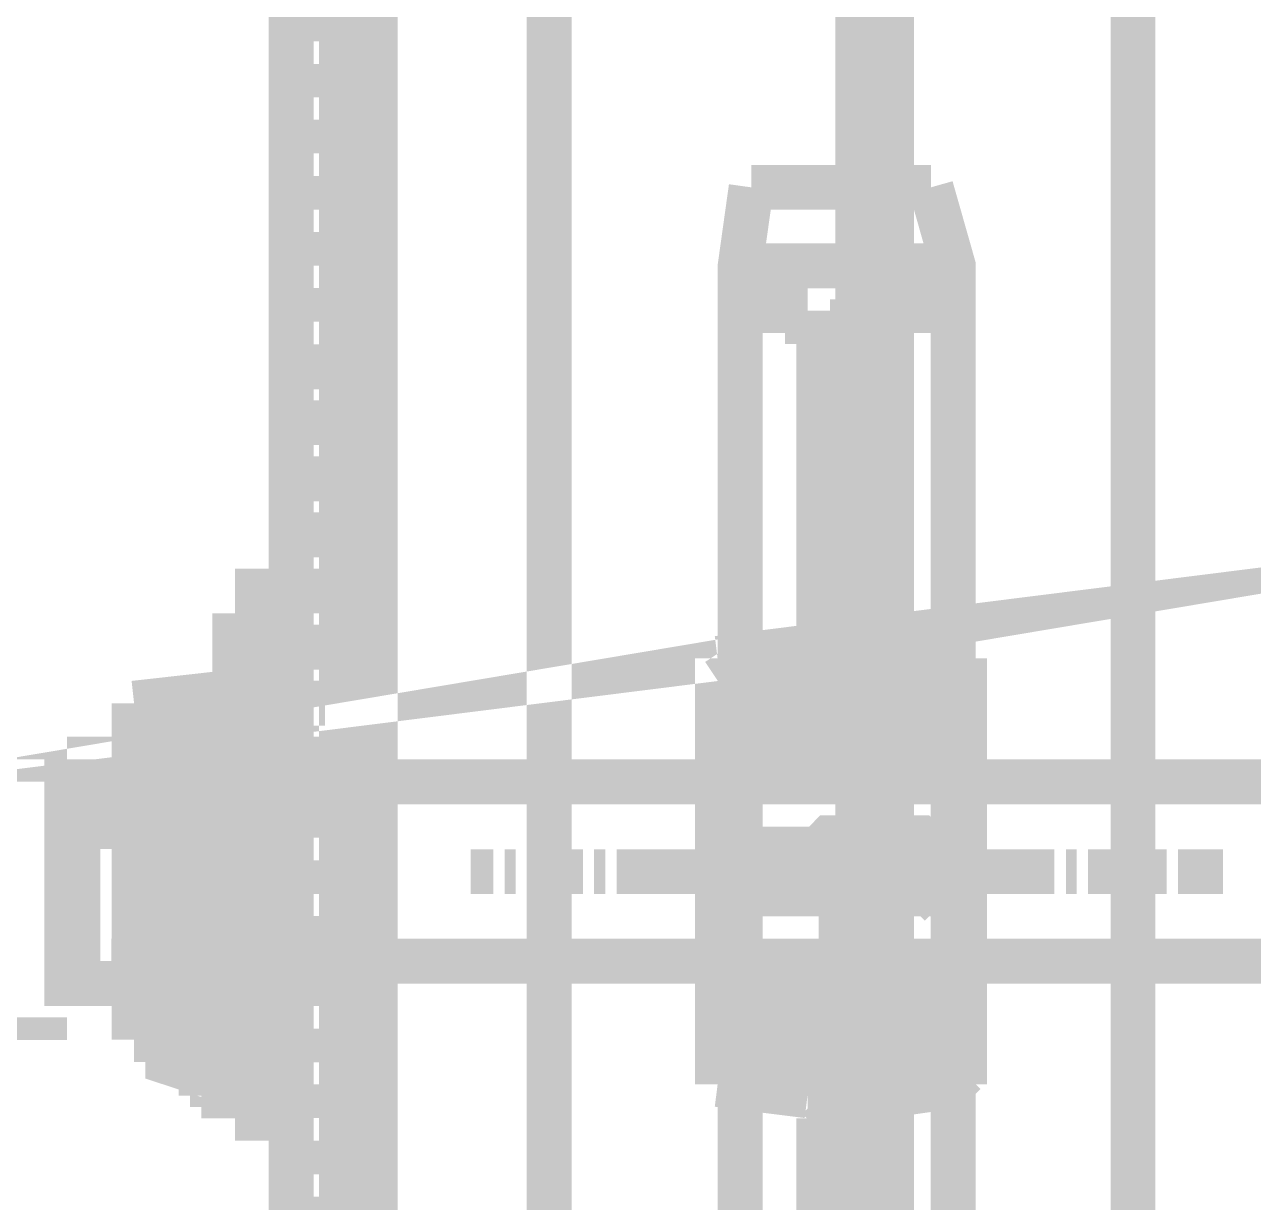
# Model space of a CAD drawing. Extents: x 0.4 to 11.4, y 0.4 to 16.2.
# Drawn here: x 4.7565 to 4.939, y 8.8269 to 9.0019 of the extents above; entities that cross this region are included whole.
import ezdxf

# ---------------------------------------------------------------- set-up
doc = ezdxf.new("R2010")
doc.units = 0
doc.header["$MEASUREMENT"] = 0

msp = doc.modelspace()

# ---------------------------------------------------------------- linework, layer by layer
at = {"color": 0}
for points, const_width in [([(4.8061, 12.6895), (4.8061, 4.64947)], 0.01167), ([(4.88276, 12.6694), (4.88276, 4.63113)], 0.01167), ([(4.79611, 8.70443), (4.79611, 10.3578)], 0.00667), ([(4.92111, 8.70942), (4.92111, 10.3578)], 0.00667), ([(4.83442, 8.70942), (4.83442, 10.3544)], 0.00667), ([(4.79779, 8.99946), (4.79779, 9.00444)], 0.00667), ([(4.79779, 8.9911), (4.79779, 8.9961)], 0.00667), ([(4.79779, 8.98281), (4.79779, 8.98779)], 0.00667), ([(4.79779, 8.97444), (4.79779, 8.97944)], 0.00667), ([(4.86279, 8.9661), (4.86442, 8.97775), (4.86279, 8.9661), (4.86279, 8.90776)], 0.00667), ([(4.89111, 8.97775), (4.86442, 8.97775)], 0.00667), ([(4.89111, 8.97775), (4.86442, 8.97775)], 0.00667), ([(4.89111, 8.97775), (4.89442, 8.9661)], 0.00667), ([(4.89111, 8.97775), (4.89442, 8.9661), (4.89442, 8.90776), (4.89442, 8.9661)], 0.00667), ([(4.79779, 8.9661), (4.79779, 8.97114)], 0.00667), ([(4.89442, 8.9661), (4.86279, 8.9661)], 0.00667), ([(4.89442, 8.9661), (4.86279, 8.9661)], 0.00667), ([(4.89442, 8.9661), (4.89442, 8.90776)], 0.00667), ([(4.79779, 8.95779), (4.79779, 8.96278)], 0.00667), ([(4.86279, 8.95942), (4.87278, 8.95942)], 0.00667), ([(4.86279, 8.95942), (4.87278, 8.95942)], 0.00667), ([(4.87278, 8.95942), (4.87278, 8.95779), (4.87446, 8.95779), (4.87446, 8.95611)], 0.00667), ([(4.87278, 8.95942), (4.87278, 8.95779), (4.87446, 8.95779), (4.87446, 8.95611)], 0.00667), ([(4.89442, 8.95942), (4.88444, 8.95942), (4.88276, 8.95779), (4.88276, 8.95611)], 0.00667), ([(4.89442, 8.95942), (4.88444, 8.95942), (4.88276, 8.95779), (4.88276, 8.95611)], 0.00667), ([(4.87446, 8.95611), (4.87446, 8.91276)], 0.00667), ([(4.87446, 8.95611), (4.87446, 8.91276)], 0.00667), ([(4.88276, 8.91276), (4.88276, 8.95611)], 0.00667), ([(4.88276, 8.91276), (4.88276, 8.95611)], 0.00667), ([(4.79779, 8.94775), (4.79779, 8.95443)], 0.00667), ([(4.88276, 8.94943), (4.88113, 8.94775), (4.87944, 8.94775), (4.87776, 8.94775), (4.87608, 8.94775), (4.87446, 8.94775), (4.87446, 8.94943)], 0.00667), ([(4.88276, 8.94943), (4.88113, 8.94775), (4.87944, 8.94775), (4.87776, 8.94775), (4.87608, 8.94775), (4.87446, 8.94775), (4.87446, 8.94943)], 0.00667), ([(4.79779, 8.93946), (4.79779, 8.94612)], 0.00667), ([(4.79779, 8.9311), (4.79779, 8.93778)], 0.00667), ([(4.85943, 8.90776), (4.87278, 8.90944), (4.86279, 8.90776)], 0.00667), ([(4.79779, 8.92279), (4.79779, 8.92947)], 0.00667), ([(4.79779, 8.91444), (4.79779, 8.92111)], 0.00667), ([(4.88276, 8.91943), (4.88113, 8.92111), (4.87944, 8.92111), (4.87776, 8.92111), (4.87608, 8.92111), (4.87446, 8.92111), (4.87446, 8.91943)], 0.00667), ([(4.88276, 8.91943), (4.88113, 8.92111), (4.87944, 8.92111), (4.87776, 8.92111), (4.87608, 8.92111), (4.87446, 8.92111), (4.87446, 8.91943)], 0.00667), ([(4.87608, 8.92111), (4.87446, 8.91943)], 0.00667), ([(4.88113, 8.92111), (4.87446, 8.91444)], 0.00667), ([(4.79113, 8.91276), (4.79113, 8.91775), (4.79611, 8.91775), (4.79611, 8.91276)], 0.00667), ([(4.88276, 8.91775), (4.85943, 8.89442)], 0.00667), ([(4.78944, 8.91444), (4.78776, 8.91444)], 0.00667), ([(4.78776, 8.83946), (4.78776, 8.91444)], 0.00667), ([(4.78944, 8.83946), (4.79611, 8.83946), (4.79611, 8.91444), (4.78944, 8.91444)], 0.00667), ([(4.78944, 8.91444), (4.78944, 8.83946)], 0.00667), ([(4.79611, 8.91276), (4.79113, 8.91276)], 0.00667), ([(4.79779, 8.90608), (4.79779, 8.91276)], 0.00667), ([(4.88276, 8.91276), (4.86111, 8.89111)], 0.00667), ([(4.87278, 8.90944), (4.87446, 8.91114), (4.87446, 8.91276)], 0.00667), ([(4.87278, 8.90944), (4.87446, 8.91114), (4.87446, 8.91276)], 0.00667), ([(4.88276, 8.91276), (4.88276, 8.91114), (4.88276, 8.90944), (4.88444, 8.90944), (4.89611, 8.90776)], 0.00667), ([(4.88276, 8.91276), (4.88276, 8.91114), (4.88276, 8.90944), (4.88444, 8.90944), (4.89611, 8.90776), (4.88444, 8.90944)], 0.00667), ([(4.79611, 8.91114), (4.78776, 8.91114)], 0.00667), ([(4.79611, 8.90944), (4.79443, 8.90944)], 0.00667), ([(4.79443, 8.90278), (4.79443, 8.90944)], 0.00667), ([(4.86947, 8.90944), (4.85943, 8.89947)], 0.00667), ([(4.88444, 8.90944), (4.8661, 8.89111)], 0.00667), ([(4.88781, 8.90944), (4.86947, 8.89111)], 0.00667), ([(4.89279, 8.90944), (4.87446, 8.89111)], 0.00667), ([(4.79611, 8.84446), (4.79113, 8.84446), (4.79113, 8.90776), (4.79611, 8.90776)], 0.00667), ([(4.79611, 8.84446), (4.79611, 8.90776)], 0.00667), ([(4.85943, 8.89779), (4.85943, 8.90776)], 0.00667), ([(4.86442, 8.90776), (4.85943, 8.90446)], 0.00667), ([(4.89611, 8.90776), (4.87944, 8.89111)], 0.00667), ([(4.89611, 8.89779), (4.89611, 8.90776)], 0.00667), ([(4.89611, 8.89779), (4.89611, 8.90776)], 0.00667), ([(4.78614, 8.90608), (4.78444, 8.90608)], 0.00667), ([(4.78944, 8.90608), (4.78776, 8.90608)], 0.00667), ([(4.78944, 8.90608), (4.78776, 8.90608)], 0.00667), ([(4.79779, 8.90608), (4.79611, 8.90608), (4.79443, 8.90608), (4.79275, 8.90608), (4.79113, 8.90608)], 0.00667), ([(4.79443, 8.90608), (4.79275, 8.90608)], 0.00667), ([(4.79275, 8.90608), (4.79275, 8.89947)], 0.00667), ([(4.79779, 8.89779), (4.79779, 8.90446)], 0.00667), ([(4.78776, 8.90278), (4.77279, 8.9011)], 0.00667), ([(4.78776, 8.90278), (4.78944, 8.90278)], 0.00667), ([(4.89611, 8.90278), (4.88444, 8.89111)], 0.00667), ([(4.77279, 8.9011), (4.77447, 8.89947), (4.77447, 8.89947)], 0.00667), ([(4.77279, 8.9011), (4.77279, 8.89779)], 0.00667), ([(4.77279, 8.85275), (4.77279, 8.9011), (4.77279, 8.85113)], 0.00667), ([(4.77946, 8.9011), (4.77447, 8.89947)], 0.00667), ([(4.77946, 8.9011), (4.77447, 8.89947)], 0.00667), ([(4.78614, 8.89947), (4.78276, 8.9011)], 0.00667), ([(4.78614, 8.89947), (4.78276, 8.9011)], 0.00667), ([(4.78776, 8.9011), (4.79611, 8.9011)], 0.00667), ([(4.79275, 8.9011), (4.78776, 8.89947)], 0.00667), ([(4.78776, 8.9011), (4.78944, 8.9011)], 0.00667), ([(4.79443, 8.89442), (4.79443, 8.9011)], 0.00667), ([(4.77447, 8.89947), (4.77447, 8.89442)], 0.00667), ([(4.77447, 8.89947), (4.77447, 8.89442)], 0.00667), ([(4.78108, 8.89947), (4.78108, 8.89779), (4.78108, 8.89611), (4.78108, 8.89442), (4.77946, 8.89442), (4.77778, 8.89442)], 0.00667), ([(4.78776, 8.89947), (4.78614, 8.89947)], 0.00667), ([(4.78614, 8.89947), (4.78614, 8.89442)], 0.00667), ([(4.78614, 8.89947), (4.78614, 8.89442)], 0.00667), ([(4.78614, 8.89947), (4.78614, 8.89442)], 0.00667), ([(4.78776, 8.89442), (4.78776, 8.89947)], 0.00667), ([(4.89611, 8.89947), (4.88943, 8.89111)], 0.00667), ([(4.78444, 8.89611), (4.78276, 8.89779), (4.78108, 8.89779), (4.77946, 8.89779), (4.77778, 8.89779), (4.77778, 8.89611), (4.7761, 8.89611)], 0.00667), ([(4.78108, 8.89779), (4.77946, 8.89779), (4.77778, 8.89779), (4.77778, 8.89611), (4.77778, 8.89442)], 0.00667), ([(4.78276, 8.89279), (4.78444, 8.89279), (4.78444, 8.89442), (4.78444, 8.89611), (4.78276, 8.89779)], 0.00667), ([(4.85943, 8.84446), (4.85943, 8.85612), (4.85943, 8.89779)], 0.00667), ([(4.89611, 8.84446), (4.89611, 8.85612), (4.89611, 8.89779)], 0.00667), ([(4.7761, 8.89611), (4.77447, 8.89611)], 0.00667), ([(4.7761, 8.89611), (4.7761, 8.89111)], 0.00667), ([(4.7761, 8.89611), (4.7761, 8.89111)], 0.00667), ([(4.77778, 8.89611), (4.77778, 8.89111)], 0.00667), ([(4.78614, 8.89611), (4.78444, 8.89611)], 0.00667), ([(4.78444, 8.89611), (4.78444, 8.89111)], 0.00667), ([(4.78614, 8.89611), (4.78614, 8.89111)], 0.00667), ([(4.78614, 8.89611), (4.78614, 8.89111)], 0.00667), ([(4.79275, 8.89611), (4.79275, 8.89111)], 0.00667), ([(4.79779, 8.88943), (4.79779, 8.89611)], 0.00667), ([(4.77279, 8.89442), (4.77279, 8.88943)], 0.00667), ([(4.7761, 8.89442), (4.77447, 8.89442)], 0.00667), ([(4.78108, 8.89442), (4.77946, 8.89442), (4.77778, 8.89442), (4.77778, 8.89279), (4.77778, 8.89111)], 0.00667), ([(4.77778, 8.89442), (4.77778, 8.89279), (4.77946, 8.89279), (4.77946, 8.89111), (4.78108, 8.89111)], 0.00667), ([(4.78276, 8.88943), (4.78444, 8.88943), (4.78444, 8.89111), (4.78444, 8.89279), (4.78276, 8.89442)], 0.00667), ([(4.78444, 8.89442), (4.78276, 8.89442)], 0.00667), ([(4.89611, 8.89442), (4.89442, 8.89111)], 0.00667), ([(4.76443, 8.89279), (4.76281, 8.89279)], 0.00667), ([(4.76281, 8.89279), (4.76281, 8.86111)], 0.00667), ([(4.77279, 8.89279), (4.76443, 8.89279)], 0.00667), ([(4.76443, 8.89279), (4.76443, 8.85943)], 0.00667), ([(4.77447, 8.89279), (4.77279, 8.89279)], 0.00667), ([(4.77447, 8.89279), (4.77447, 8.88613)], 0.00667), ([(4.77447, 8.89279), (4.77447, 8.88613)], 0.00667), ([(4.77778, 8.89279), (4.7761, 8.89279)], 0.00667), ([(4.78614, 8.89279), (4.78276, 8.89279), (4.78108, 8.89111), (4.77946, 8.89111), (4.77946, 8.89279), (4.77778, 8.89279)], 0.00667), ([(4.77778, 8.89279), (4.77778, 8.88613)], 0.00667), ([(4.78108, 8.89279), (4.78108, 8.89111), (4.78108, 8.88943)], 0.00667), ([(4.78276, 8.89279), (4.78276, 8.88613)], 0.00667), ([(4.78614, 8.89279), (4.78614, 8.88613)], 0.00667), ([(4.79113, 8.89279), (4.79113, 8.89279), (4.78614, 8.89279)], 0.00667), ([(4.78614, 8.89279), (4.78614, 8.88613)], 0.00667), ([(4.78614, 8.89279), (4.78614, 8.88613)], 0.00667), ([(4.78776, 8.88613), (4.78776, 8.89279)], 0.00667), ([(4.79113, 8.89279), (4.79113, 8.88613)], 0.00667), ([(4.79113, 8.89279), (4.79113, 8.88613)], 0.00667), ([(4.79443, 8.88613), (4.79443, 8.89279)], 0.00667), ([(4.76779, 8.88943), (4.76443, 8.88943), (4.76281, 8.88943), (4.76281, 8.89111)], 0.00667), ([(4.77778, 8.89111), (4.77778, 8.88943), (4.77946, 8.88943), (4.77946, 8.88781), (4.78108, 8.88781)], 0.00667), ([(4.78108, 8.89111), (4.77946, 8.89111), (4.77778, 8.89111)], 0.00667), ([(4.78444, 8.89111), (4.78276, 8.89111)], 0.00667), ([(4.78776, 8.89111), (4.78944, 8.89111)], 0.00667), ([(4.79113, 8.88943), (4.79113, 8.89111)], 0.00667), ([(4.89611, 8.89111), (4.85943, 8.89111)], 0.00667), ([(4.86279, 8.89111), (4.86111, 8.89111), (4.86111, 8.86279), (4.86279, 8.86279)], 0.00667), ([(4.86279, 8.89111), (4.89442, 8.89111), (4.89611, 8.89111), (4.89611, 8.86279), (4.89442, 8.86279), (4.86279, 8.86279)], 0.00667), ([(4.86279, 8.89111), (4.86279, 8.86279)], 0.00667), ([(4.89442, 8.89111), (4.89442, 8.86279)], 0.00667), ([(4.76443, 8.89111), (4.63943, 8.89111)], 0.00333), ([(4.76443, 8.88943), (4.76443, 8.88613)], 0.00667), ([(4.7761, 8.88943), (4.76942, 8.88943)], 0.00667), ([(4.77447, 8.88276), (4.77447, 8.88943)], 0.00667), ([(4.77447, 8.88943), (4.77447, 8.88276)], 0.00667), ([(4.78444, 8.88943), (4.77778, 8.88943)], 0.00667), ([(4.97114, 8.88943), (4.78614, 8.88943)], 0.00667), ([(4.79113, 8.88943), (4.78776, 8.88943)], 0.00667), ([(4.79113, 8.88943), (4.79113, 8.88613)], 0.00667), ([(4.7761, 8.88781), (4.7761, 8.88276)], 0.00667), ([(4.7761, 8.88781), (4.7761, 8.88276)], 0.00667), ([(4.77778, 8.88781), (4.77778, 8.88276)], 0.00667), ([(4.78444, 8.88781), (4.78444, 8.88276)], 0.00667), ([(4.78614, 8.88781), (4.78614, 8.88276)], 0.00667), ([(4.78614, 8.88781), (4.78614, 8.88276)], 0.00667), ([(4.79275, 8.88781), (4.79275, 8.88276)], 0.00667), ([(4.76779, 8.88444), (4.76942, 8.88444), (4.76942, 8.88613)], 0.00667), ([(4.76779, 8.88613), (4.76779, 8.88613), (4.76779, 8.88613), (4.76779, 8.88613), (4.76779, 8.88444)], 0.00667), ([(4.76942, 8.88444), (4.76779, 8.88276)], 0.00667), ([(4.77279, 8.88613), (4.77279, 8.88276)], 0.00667), ([(4.78108, 8.88613), (4.77946, 8.88613), (4.77946, 8.88444), (4.77778, 8.88444), (4.77778, 8.88276)], 0.00667), ([(4.78108, 8.88444), (4.78108, 8.88276)], 0.00667), ([(4.78276, 8.87944), (4.78444, 8.88112), (4.78444, 8.88276), (4.78444, 8.88444), (4.78276, 8.88444)], 0.00667), ([(4.79779, 8.88112), (4.79779, 8.88613)], 0.00667), ([(4.76443, 8.88276), (4.76443, 8.87776)], 0.00667), ([(4.78108, 8.87776), (4.78108, 8.88276), (4.77279, 8.88276)], 0.00667), ([(4.77447, 8.88276), (4.77447, 8.87776)], 0.00667), ([(4.77447, 8.88276), (4.77447, 8.87776)], 0.00667), ([(4.77778, 8.88276), (4.77778, 8.88112), (4.77778, 8.87944), (4.77946, 8.87944), (4.78108, 8.87944)], 0.00667), ([(4.78108, 8.88276), (4.77946, 8.88276), (4.77778, 8.88276)], 0.00667), ([(4.77778, 8.88276), (4.77778, 8.87776)], 0.00667), ([(4.78444, 8.88276), (4.78276, 8.88276)], 0.00667), ([(4.78276, 8.88276), (4.78276, 8.87776)], 0.00667), ([(4.78614, 8.88276), (4.78614, 8.87776)], 0.00667), ([(4.78614, 8.88276), (4.78614, 8.87776)], 0.00667), ([(4.78614, 8.88276), (4.78614, 8.87776)], 0.00667), ([(4.78776, 8.87776), (4.78776, 8.88276)], 0.00667), ([(4.79113, 8.88276), (4.79113, 8.87776)], 0.00667), ([(4.79113, 8.88276), (4.79113, 8.87776)], 0.00667), ([(4.79113, 8.88276), (4.79113, 8.87776)], 0.00667), ([(4.79443, 8.87776), (4.79443, 8.88276)], 0.00667), ([(4.78108, 8.88112), (4.78108, 8.87944)], 0.00667), ([(4.88781, 8.8711), (4.87776, 8.8711), (4.87608, 8.87278), (4.87446, 8.87278), (4.87446, 8.87446), (4.87278, 8.87446), (4.87278, 8.87608), (4.87278, 8.87776), (4.87278, 8.87944), (4.87446, 8.87944), (4.87608, 8.88112), (4.87776, 8.88112), (4.88781, 8.88112)], 0.00667), ([(4.88781, 8.8711), (4.88943, 8.87278), (4.89111, 8.87278), (4.89111, 8.87446), (4.89111, 8.87608), (4.89279, 8.87608), (4.89111, 8.87776), (4.89111, 8.87944), (4.88943, 8.88112), (4.88781, 8.88112)], 0.00667), ([(4.7761, 8.87944), (4.7761, 8.87446)], 0.00667), ([(4.7761, 8.87944), (4.7761, 8.87446)], 0.00667), ([(4.77778, 8.87944), (4.77778, 8.87446)], 0.00667), ([(4.78444, 8.87944), (4.78444, 8.87446)], 0.00667), ([(4.78614, 8.87944), (4.78614, 8.87446)], 0.00667), ([(4.78614, 8.87944), (4.78614, 8.87446)], 0.00667), ([(4.79275, 8.87944), (4.79275, 8.87446)], 0.00667), ([(4.85943, 8.87944), (4.89611, 8.87944)], 0.00667), ([(4.79779, 8.87278), (4.79779, 8.87776)], 0.00667), ([(4.82275, 8.87608), (4.82443, 8.87608), (4.82611, 8.87608)], 0.00667), ([(4.82781, 8.87608), (4.82943, 8.87608)], 0.00667), ([(4.83111, 8.87608), (4.83279, 8.87608), (4.83442, 8.87608), (4.8361, 8.87608), (4.83778, 8.87608), (4.83946, 8.87608)], 0.00667), ([(4.8411, 8.87608), (4.84278, 8.87608)], 0.00667), ([(4.84446, 8.87608), (4.84614, 8.87608), (4.84776, 8.87608), (4.84944, 8.87608), (4.85113, 8.87608), (4.85275, 8.87608)], 0.00667), ([(4.85612, 8.87608), (4.85275, 8.87608)], 0.00667), ([(4.85444, 8.87608), (4.85612, 8.87608), (4.85943, 8.87608)], 0.00667), ([(4.85943, 8.87608), (4.85781, 8.87608)], 0.00667), ([(4.86947, 8.87608), (4.8661, 8.87608), (4.86442, 8.87608), (4.86111, 8.87608)], 0.00667), ([(4.87776, 8.87608), (4.87446, 8.87608), (4.87278, 8.87608), (4.8711, 8.87608)], 0.00667), ([(4.87776, 8.87278), (4.87776, 8.87608)], 0.00667), ([(4.87776, 8.87446), (4.87776, 8.87608)], 0.00667), ([(4.88113, 8.87608), (4.87944, 8.87608)], 0.00667), ([(4.89111, 8.87608), (4.88781, 8.87608), (4.88612, 8.87608), (4.88276, 8.87608)], 0.00667), ([(4.89442, 8.87608), (4.89279, 8.87608)], 0.00667), ([(4.90446, 8.87608), (4.9011, 8.87608), (4.89947, 8.87608), (4.89611, 8.87608)], 0.00667), ([(4.90944, 8.87608), (4.90776, 8.87608), (4.90608, 8.87608), (4.90446, 8.87608), (4.90278, 8.87608), (4.9011, 8.87608), (4.89947, 8.87608), (4.89779, 8.87608)], 0.00667), ([(4.91276, 8.87608), (4.91114, 8.87608)], 0.00667), ([(4.92279, 8.87608), (4.92111, 8.87608), (4.91943, 8.87608), (4.91775, 8.87608), (4.91613, 8.87608), (4.91444, 8.87608)], 0.00667), ([(4.92611, 8.87608), (4.92443, 8.87608)], 0.00667), ([(4.93446, 8.87608), (4.93278, 8.87608), (4.9311, 8.87608), (4.92947, 8.87608), (4.92779, 8.87608)], 0.00667), ([(4.76443, 8.87446), (4.76443, 8.86947)], 0.00667), ([(4.77447, 8.87446), (4.77447, 8.86947)], 0.00667), ([(4.77447, 8.87446), (4.77447, 8.86947)], 0.00667), ([(4.78108, 8.87446), (4.77946, 8.87446), (4.77946, 8.87278), (4.77778, 8.87278), (4.77778, 8.8711)], 0.00667), ([(4.78108, 8.87446), (4.78108, 8.87278), (4.78108, 8.8711), (4.77946, 8.8711), (4.77778, 8.8711)], 0.00667), ([(4.77778, 8.87446), (4.77778, 8.86947)], 0.00667), ([(4.78108, 8.86947), (4.78108, 8.87446)], 0.00667), ([(4.78276, 8.87446), (4.78276, 8.86947)], 0.00667), ([(4.78614, 8.87446), (4.78614, 8.86947)], 0.00667), ([(4.78614, 8.87446), (4.78614, 8.86947)], 0.00667), ([(4.78614, 8.87446), (4.78614, 8.86947)], 0.00667), ([(4.78776, 8.86947), (4.78776, 8.87446)], 0.00667), ([(4.79113, 8.87446), (4.79113, 8.86947)], 0.00667), ([(4.79113, 8.87446), (4.79113, 8.86947)], 0.00667), ([(4.79113, 8.87446), (4.79113, 8.86947)], 0.00667), ([(4.79443, 8.86947), (4.79443, 8.87446)], 0.00667), ([(4.78276, 8.86778), (4.78276, 8.86947), (4.78444, 8.86947), (4.78444, 8.8711), (4.78444, 8.87278), (4.78276, 8.87278)], 0.00667), ([(4.85943, 8.87278), (4.89611, 8.87278)], 0.00667), ([(4.87776, 8.86442), (4.87776, 8.86778), (4.87776, 8.86947), (4.87776, 8.87278)], 0.00667), ([(4.7761, 8.8711), (4.7761, 8.8661)], 0.00667), ([(4.7761, 8.8711), (4.7761, 8.8661)], 0.00667), ([(4.77778, 8.8711), (4.77778, 8.86947), (4.77778, 8.86778), (4.77946, 8.86778), (4.78108, 8.86778)], 0.00667), ([(4.77778, 8.8711), (4.77778, 8.8661)], 0.00667), ([(4.78444, 8.8711), (4.78276, 8.8711)], 0.00667), ([(4.78444, 8.8711), (4.78444, 8.8661)], 0.00667), ([(4.78614, 8.8711), (4.78614, 8.8661)], 0.00667), ([(4.78614, 8.8711), (4.78614, 8.8661)], 0.00667), ([(4.79275, 8.8711), (4.79275, 8.8661)], 0.00667), ([(4.87776, 8.86947), (4.87776, 8.8711)], 0.00667), ([(4.77279, 8.86947), (4.77279, 8.86778)], 0.00667), ([(4.78108, 8.86947), (4.77279, 8.86947)], 0.00667), ([(4.78108, 8.86947), (4.78108, 8.86778)], 0.00667), ([(4.79779, 8.86442), (4.79779, 8.86947)], 0.00667), ([(4.87776, 8.85943), (4.87776, 8.86279), (4.87776, 8.86442), (4.87776, 8.86778)], 0.00667), ([(4.76443, 8.8661), (4.76443, 8.86279)], 0.00667), ([(4.77279, 8.86442), (4.77279, 8.85943)], 0.00667), ([(4.77447, 8.8661), (4.77447, 8.86111)], 0.00667), ([(4.77447, 8.8661), (4.77447, 8.86111)], 0.00667), ([(4.77778, 8.8661), (4.77778, 8.85943)], 0.00667), ([(4.78108, 8.86442), (4.77946, 8.86442), (4.77778, 8.86442), (4.77778, 8.86279), (4.77778, 8.86111)], 0.00667), ([(4.78108, 8.86442), (4.78108, 8.86279)], 0.00667), ([(4.78276, 8.8661), (4.78276, 8.85943)], 0.00667), ([(4.78276, 8.85943), (4.78444, 8.85943), (4.78444, 8.86111), (4.78444, 8.86279), (4.78276, 8.86442)], 0.00667), ([(4.78614, 8.8661), (4.78614, 8.86111)], 0.00667), ([(4.78614, 8.8661), (4.78614, 8.86111)], 0.00667), ([(4.78614, 8.8661), (4.78614, 8.86111)], 0.00667), ([(4.78776, 8.86111), (4.78776, 8.8661)], 0.00667), ([(4.79113, 8.8661), (4.79113, 8.85943)], 0.00667), ([(4.79113, 8.8661), (4.79113, 8.86111)], 0.00667), ([(4.79113, 8.8661), (4.79113, 8.86279)], 0.00667), ([(4.79443, 8.86111), (4.79443, 8.8661)], 0.00667), ([(4.76443, 8.86279), (4.76281, 8.86279)], 0.00667), ([(4.76443, 8.86279), (4.76779, 8.86279)], 0.00667), ([(4.76779, 8.86279), (4.76779, 8.86111)], 0.00667), ([(4.76942, 8.86279), (4.7761, 8.86279)], 0.00667), ([(4.7761, 8.86279), (4.7761, 8.85612)], 0.00667), ([(4.7761, 8.86279), (4.7761, 8.85612)], 0.00667), ([(4.77778, 8.86279), (4.78444, 8.86279)], 0.00667), ([(4.77778, 8.86279), (4.77778, 8.85612)], 0.00667), ([(4.78444, 8.86279), (4.78444, 8.85612)], 0.00667), ([(4.97276, 8.86279), (4.78614, 8.86279)], 0.00667), ([(4.78614, 8.86279), (4.78614, 8.85612)], 0.00667), ([(4.78614, 8.86279), (4.78614, 8.85612)], 0.00667), ([(4.78776, 8.86279), (4.78944, 8.86279)], 0.00667), ([(4.78776, 8.86279), (4.79113, 8.86279)], 0.00667), ([(4.79275, 8.86279), (4.79275, 8.85781)], 0.00667), ([(4.85943, 8.86279), (4.89611, 8.86279)], 0.00667), ([(4.85943, 8.86279), (4.85943, 8.86111)], 0.00667), ([(4.86442, 8.86279), (4.85943, 8.85612)], 0.00667), ([(4.86947, 8.86279), (4.85943, 8.85275)], 0.00667), ([(4.87446, 8.86279), (4.85943, 8.84776)], 0.00667), ([(4.87944, 8.86279), (4.86279, 8.84446)], 0.00667), ([(4.88444, 8.86279), (4.8661, 8.84446)], 0.00667), ([(4.88943, 8.86279), (4.8711, 8.84446)], 0.00667), ([(4.89279, 8.86279), (4.87446, 8.84278)], 0.00667), ([(4.87776, 8.86111), (4.87776, 8.86279)], 0.00667), ([(4.76281, 8.86111), (4.76281, 8.85943), (4.76443, 8.85943)], 0.00667), ([(4.77447, 8.85275), (4.77447, 8.86111)], 0.00667), ([(4.77447, 8.86111), (4.77447, 8.85275)], 0.00667), ([(4.78276, 8.85943), (4.78276, 8.86111), (4.78108, 8.86111), (4.77946, 8.86111), (4.77778, 8.86111), (4.77778, 8.85943), (4.7761, 8.85943)], 0.00667), ([(4.77778, 8.86111), (4.77778, 8.85943), (4.77946, 8.85943), (4.77946, 8.85781), (4.78108, 8.85781)], 0.00667), ([(4.78108, 8.86111), (4.77946, 8.86111), (4.77778, 8.86111)], 0.00667), ([(4.78108, 8.86111), (4.77946, 8.86111), (4.77778, 8.86111), (4.77778, 8.85943), (4.77778, 8.85781)], 0.00667), ([(4.78108, 8.86111), (4.78108, 8.85943)], 0.00667), ([(4.78108, 8.86111), (4.78108, 8.85943)], 0.00667), ([(4.78444, 8.86111), (4.78276, 8.86111)], 0.00667), ([(4.78276, 8.85612), (4.78444, 8.85612), (4.78444, 8.85781), (4.78444, 8.85943), (4.78276, 8.85943), (4.78276, 8.86111)], 0.00667), ([(4.79113, 8.85943), (4.79113, 8.86111)], 0.00667), ([(4.79779, 8.85612), (4.79779, 8.86111)], 0.00667), ([(4.89611, 8.86111), (4.87446, 8.83778)], 0.00667), ([(4.76443, 8.85943), (4.76611, 8.85943)], 0.00667), ([(4.76611, 8.85943), (4.77111, 8.85943)], 0.00667), ([(4.76611, 8.85943), (4.76611, 8.85943), (4.76611, 8.85943), (4.76611, 8.85943), (4.76611, 8.85943), (4.76611, 8.85943), (4.76611, 8.85943), (4.76611, 8.85943), (4.76611, 8.85943), (4.76611, 8.85943), (4.76611, 8.85943), (4.76611, 8.85943), (4.76611, 8.85943), (4.76611, 8.85943), (4.76611, 8.85943), (4.76611, 8.85943), (4.76611, 8.85943), (4.76611, 8.85943), (4.76611, 8.85943), (4.76611, 8.85943), (4.76611, 8.85943), (4.76611, 8.85943), (4.76611, 8.85943), (4.76611, 8.85943), (4.76611, 8.85943), (4.76611, 8.85943), (4.76611, 8.85943), (4.76611, 8.85943), (4.76611, 8.85943), (4.76611, 8.85943), (4.76611, 8.85943), (4.76611, 8.85943), (4.76611, 8.85943), (4.76611, 8.85943), (4.76611, 8.85943), (4.76611, 8.85943), (4.76611, 8.85943), (4.76611, 8.85943), (4.76611, 8.85943), (4.76611, 8.85943), (4.76611, 8.85943), (4.76611, 8.85943), (4.76611, 8.85943), (4.76611, 8.85943), (4.76779, 8.85943), (4.76779, 8.85943), (4.76779, 8.85943), (4.76779, 8.85943), (4.76779, 8.85943), (4.76779, 8.85943), (4.76779, 8.85943), (4.76779, 8.85943), (4.76779, 8.85943), (4.76779, 8.85943), (4.76779, 8.85943), (4.76779, 8.85943), (4.76779, 8.85943), (4.76779, 8.85943), (4.76779, 8.85943), (4.76779, 8.85943), (4.76779, 8.85943), (4.76779, 8.85943), (4.76779, 8.85943), (4.76779, 8.85943), (4.76779, 8.85943), (4.76779, 8.85943), (4.76779, 8.85943), (4.76779, 8.85943), (4.76779, 8.85943), (4.76779, 8.85943), (4.76779, 8.85943), (4.76942, 8.85943), (4.76942, 8.85943), (4.76942, 8.85943), (4.76942, 8.85943), (4.76942, 8.85943), (4.76942, 8.85943), (4.76942, 8.85943), (4.76942, 8.85943), (4.76942, 8.85943), (4.76942, 8.85943), (4.76942, 8.85943), (4.76942, 8.85943), (4.76942, 8.85943), (4.76942, 8.85943), (4.76942, 8.85943), (4.76942, 8.85943), (4.76942, 8.85943), (4.76942, 8.85943), (4.76942, 8.85943), (4.76942, 8.85943), (4.76942, 8.85943), (4.76942, 8.85943), (4.76942, 8.85943), (4.76942, 8.85943), (4.76942, 8.85943), (4.76942, 8.85943), (4.76942, 8.85943), (4.76942, 8.85943), (4.76942, 8.85943), (4.76942, 8.85943), (4.77111, 8.85943), (4.77111, 8.85943), (4.77111, 8.85943), (4.77111, 8.85943), (4.77111, 8.85943), (4.77111, 8.85943), (4.77111, 8.85943), (4.77111, 8.85943), (4.77111, 8.85943), (4.77111, 8.85943), (4.77111, 8.85943), (4.77111, 8.85943), (4.77111, 8.85943), (4.77111, 8.85943), (4.77111, 8.85943), (4.77111, 8.85943), (4.77111, 8.85943), (4.77111, 8.85943), (4.77111, 8.85943), (4.77111, 8.85943), (4.77111, 8.85943), (4.77111, 8.85943), (4.77111, 8.85943), (4.77111, 8.85943), (4.77111, 8.85943), (4.77111, 8.85943), (4.77111, 8.85943), (4.77111, 8.85943), (4.77111, 8.85943), (4.77111, 8.85943)], 0.00667), ([(4.76779, 8.85943), (4.76779, 8.85943), (4.76779, 8.85943), (4.76779, 8.85943), (4.76779, 8.85943), (4.76779, 8.85943), (4.76779, 8.85943), (4.76779, 8.85943), (4.76779, 8.85943), (4.76779, 8.85943), (4.76779, 8.85943), (4.76779, 8.85943), (4.76779, 8.85943), (4.76779, 8.85943), (4.76779, 8.85943), (4.76779, 8.85943), (4.76779, 8.85943), (4.76779, 8.85943), (4.76779, 8.85943), (4.76779, 8.85943), (4.76779, 8.85943), (4.76779, 8.85943), (4.76779, 8.85943), (4.76779, 8.85943), (4.76779, 8.85943), (4.76779, 8.85943), (4.76779, 8.85943), (4.76779, 8.85943), (4.76779, 8.85943), (4.76779, 8.85943), (4.76779, 8.85943), (4.76779, 8.85943), (4.76779, 8.85943), (4.76779, 8.85943), (4.76779, 8.85943), (4.76779, 8.85943), (4.76779, 8.85943), (4.76779, 8.85943), (4.76779, 8.85943), (4.76779, 8.85943), (4.76779, 8.85943), (4.76779, 8.85943), (4.76779, 8.85943), (4.76779, 8.85943), (4.76611, 8.85943), (4.76611, 8.85943), (4.76611, 8.85943), (4.76611, 8.85943), (4.76611, 8.85943), (4.76611, 8.85943), (4.76611, 8.85943), (4.76611, 8.85943), (4.76611, 8.85943), (4.76611, 8.85943), (4.76611, 8.85943), (4.76611, 8.85943), (4.76611, 8.85943), (4.76611, 8.85943), (4.76611, 8.85943), (4.76611, 8.85943), (4.76611, 8.85943), (4.76611, 8.85943), (4.76611, 8.85943), (4.76611, 8.85943), (4.76611, 8.85943), (4.76611, 8.85943), (4.76611, 8.85943), (4.76611, 8.85943), (4.76611, 8.85943), (4.76611, 8.85943), (4.76611, 8.85943), (4.76611, 8.85943), (4.76611, 8.85943), (4.76611, 8.85943), (4.76611, 8.85943), (4.76611, 8.85943), (4.76611, 8.85943), (4.76611, 8.85943), (4.76611, 8.85943), (4.76611, 8.85943), (4.76611, 8.85943), (4.76611, 8.85943), (4.76611, 8.85943), (4.76611, 8.85943), (4.76611, 8.85943), (4.76611, 8.85943), (4.76611, 8.85943), (4.76611, 8.85943), (4.76611, 8.85943), (4.76611, 8.85943), (4.76611, 8.85943), (4.76611, 8.85943), (4.76611, 8.85943), (4.76611, 8.85943), (4.76611, 8.85943), (4.76611, 8.85943), (4.76611, 8.85943), (4.76611, 8.85943), (4.76611, 8.85943), (4.76611, 8.85943), (4.76611, 8.85943), (4.76611, 8.85943), (4.76611, 8.85943), (4.76611, 8.85943), (4.76611, 8.85943), (4.76611, 8.85943), (4.76611, 8.85943), (4.76611, 8.85943), (4.76611, 8.85943), (4.76611, 8.85943), (4.76611, 8.85943), (4.76611, 8.85943), (4.76611, 8.85943), (4.76611, 8.85943), (4.76611, 8.85943), (4.76611, 8.85943), (4.76611, 8.85943), (4.76611, 8.85943), (4.76611, 8.85943), (4.76611, 8.85943), (4.76611, 8.85943), (4.76611, 8.85943), (4.76611, 8.85943), (4.76611, 8.85943), (4.76611, 8.85943), (4.76611, 8.85943), (4.76611, 8.85943), (4.76611, 8.85943), (4.76611, 8.85943), (4.76611, 8.85943), (4.76611, 8.85943)], 0.00667), ([(4.76779, 8.85943), (4.76942, 8.85943)], 0.00667), ([(4.76942, 8.85943), (4.76779, 8.85943), (4.76779, 8.85943)], 0.00667), ([(4.77111, 8.85943), (4.77279, 8.85943)], 0.00667), ([(4.77279, 8.85943), (4.77447, 8.85943)], 0.00667), ([(4.77447, 8.85943), (4.7761, 8.85781)], 0.00667), ([(4.78276, 8.85943), (4.78614, 8.85943)], 0.00667), ([(4.78614, 8.85781), (4.78614, 8.85943)], 0.00667), ([(4.78614, 8.85943), (4.79113, 8.85943)], 0.00667), ([(4.87776, 8.85113), (4.87776, 8.85444), (4.87776, 8.85612), (4.87776, 8.85943)], 0.00667), ([(4.77447, 8.85781), (4.77447, 8.85444)], 0.00667), ([(4.77447, 8.85781), (4.77447, 8.85275)], 0.00667), ([(4.77778, 8.85781), (4.77778, 8.85612), (4.77946, 8.85612), (4.77946, 8.85444), (4.78108, 8.85444)], 0.00667), ([(4.78108, 8.85781), (4.77946, 8.85781), (4.77778, 8.85781)], 0.00667), ([(4.78108, 8.85781), (4.78108, 8.85612), (4.78108, 8.85444)], 0.00667), ([(4.78444, 8.85781), (4.78276, 8.85781)], 0.00667), ([(4.78614, 8.85781), (4.78614, 8.85275)], 0.00667), ([(4.78614, 8.85781), (4.78614, 8.85275)], 0.00667), ([(4.78614, 8.85781), (4.78614, 8.85444)], 0.00667), ([(4.78776, 8.85275), (4.78776, 8.85781)], 0.00667), ([(4.79443, 8.85275), (4.79443, 8.85781)], 0.00667), ([(4.87776, 8.85612), (4.87776, 8.85781)], 0.00667), ([(4.77279, 8.85612), (4.77279, 8.85275)], 0.00667), ([(4.77447, 8.85612), (4.7761, 8.85612)], 0.00667), ([(4.7761, 8.85612), (4.77778, 8.85612)], 0.00667), ([(4.77778, 8.85612), (4.77946, 8.85444), (4.78108, 8.85444), (4.78276, 8.85444), (4.78276, 8.85612), (4.78444, 8.85612), (4.78614, 8.85612)], 0.00667), ([(4.89611, 8.85612), (4.88444, 8.84278)], 0.00667), ([(4.77447, 8.85444), (4.77447, 8.85275)], 0.00667), ([(4.78614, 8.85275), (4.78614, 8.85444)], 0.00667), ([(4.79275, 8.85444), (4.79275, 8.84776)], 0.00667), ([(4.87776, 8.84614), (4.87776, 8.84944), (4.87776, 8.85113), (4.87776, 8.85444)], 0.00667), ([(4.77279, 8.85275), (4.77447, 8.85275)], 0.00667), ([(4.77279, 8.85275), (4.77279, 8.85113)], 0.00667), ([(4.77447, 8.85275), (4.77946, 8.85275)], 0.00667), ([(4.77447, 8.85275), (4.77946, 8.85275)], 0.00667), ([(4.78276, 8.85275), (4.78614, 8.85275)], 0.00667), ([(4.78276, 8.85275), (4.78614, 8.85275)], 0.00667), ([(4.78614, 8.85275), (4.78776, 8.85275)], 0.00667), ([(4.79611, 8.85275), (4.78776, 8.85275)], 0.00667), ([(4.78776, 8.85275), (4.79275, 8.85275)], 0.00667), ([(4.78776, 8.85275), (4.78944, 8.85275)], 0.00667), ([(4.79779, 8.84776), (4.79779, 8.85275)], 0.00667), ([(4.76281, 8.85275), (4.63943, 8.85275)], 0.00333), ([(4.77279, 8.85113), (4.77778, 8.85113)], 0.00667), ([(4.78776, 8.85113), (4.77778, 8.85113), (4.77778, 8.84776), (4.78776, 8.84446)], 0.00667), ([(4.78776, 8.85113), (4.78944, 8.85113)], 0.00667), ([(4.89611, 8.85113), (4.88943, 8.84446)], 0.00667), ([(4.79443, 8.84278), (4.79443, 8.84944)], 0.00667), ([(4.87776, 8.84776), (4.87776, 8.84944)], 0.00667), ([(4.78444, 8.84614), (4.78444, 8.84446), (4.78444, 8.84278), (4.78276, 8.84278), (4.78444, 8.84278), (4.78444, 8.84278)], 0.00667), ([(4.78276, 8.84614), (4.78276, 8.84446)], 0.00667), ([(4.78614, 8.84776), (4.78444, 8.84776)], 0.00667), ([(4.78776, 8.84776), (4.78944, 8.84776)], 0.00667), ([(4.78944, 8.84776), (4.78776, 8.84776)], 0.00667), ([(4.79779, 8.84776), (4.79611, 8.84776), (4.79443, 8.84776), (4.79275, 8.84776), (4.79113, 8.84776)], 0.00667), ([(4.79275, 8.84776), (4.79443, 8.84776)], 0.00667), ([(4.87776, 8.83778), (4.87776, 8.8411), (4.87776, 8.84278), (4.87776, 8.84614)], 0.00667), ([(4.89611, 8.84614), (4.89442, 8.84446)], 0.00667), ([(4.78276, 8.84278), (4.78444, 8.84278), (4.78276, 8.84278), (4.78444, 8.84278), (4.78276, 8.84446), (4.78444, 8.84446), (4.78444, 8.84446)], 0.00667), ([(4.78614, 8.84446), (4.78444, 8.84446), (4.78444, 8.84446), (4.78276, 8.84446)], 0.00667), ([(4.78444, 8.84278), (4.78444, 8.84278), (4.78444, 8.84278), (4.78444, 8.84278), (4.78444, 8.84446), (4.78276, 8.84446), (4.78276, 8.84278), (4.78276, 8.84278), (4.78276, 8.84278)], 0.00667), ([(4.78276, 8.84446), (4.78614, 8.84446)], 0.00667), ([(4.78776, 8.84446), (4.78944, 8.84446)], 0.00667), ([(4.79779, 8.83946), (4.79779, 8.84446)], 0.00667), ([(4.85943, 8.84446), (4.87278, 8.84278)], 0.00667), ([(4.86279, 8.78614), (4.86442, 8.7761), (4.86279, 8.78614), (4.86279, 8.84446)], 0.00667), ([(4.86279, 8.84446), (4.87278, 8.84278)], 0.00667), ([(4.87776, 8.84278), (4.87776, 8.84446)], 0.00667), ([(4.88276, 8.79611), (4.88276, 8.8411), (4.88276, 8.84278), (4.88444, 8.84278), (4.89611, 8.84446)], 0.00667), ([(4.88276, 8.79611), (4.88276, 8.8411), (4.88276, 8.84278), (4.88444, 8.84278), (4.89611, 8.84446)], 0.00667), ([(4.89111, 8.7761), (4.89442, 8.78614), (4.89442, 8.84446)], 0.00667), ([(4.89442, 8.78614), (4.89442, 8.84446)], 0.00667), ([(4.78276, 8.84278), (4.78444, 8.84278)], 0.00667), ([(4.78776, 8.84278), (4.79611, 8.84278)], 0.00667), ([(4.79443, 8.84278), (4.79611, 8.84278)], 0.00667), ([(4.87278, 8.84278), (4.87446, 8.84278), (4.87446, 8.8411)], 0.00667), ([(4.87278, 8.84278), (4.87446, 8.84278), (4.87446, 8.8411)], 0.00667), ([(4.78776, 8.8411), (4.78944, 8.8411)], 0.00667), ([(4.87278, 8.79443), (4.87446, 8.79443), (4.87446, 8.79611), (4.87446, 8.8411)], 0.00667), ([(4.87278, 8.79443), (4.87446, 8.79443), (4.87446, 8.79611), (4.87446, 8.8411)], 0.00667), ([(4.88276, 8.8411), (4.87446, 8.83279)], 0.00667), ([(4.87776, 8.83442), (4.87776, 8.8361), (4.87776, 8.83778), (4.87776, 8.8411)], 0.00667), ([(4.78776, 8.83946), (4.78944, 8.83946)], 0.00667), ([(4.79779, 8.83111), (4.79779, 8.8361)], 0.00667), ([(4.88276, 8.8361), (4.87776, 8.83111)], 0.00667), ([(4.87776, 8.83442), (4.87776, 8.8361)], 0.00667), ([(4.88276, 8.83279), (4.88113, 8.83279), (4.87944, 8.83111), (4.87776, 8.83111), (4.87608, 8.83111), (4.87608, 8.83279), (4.87446, 8.83279)], 0.00667), ([(4.88276, 8.83279), (4.88113, 8.83279), (4.87944, 8.83111), (4.87776, 8.83111), (4.87608, 8.83111), (4.87608, 8.83279), (4.87446, 8.83279)], 0.00667), ([(4.87776, 8.82443), (4.87776, 8.82781), (4.87776, 8.82943), (4.87776, 8.83279)], 0.00667), ([(4.87776, 8.82443), (4.87776, 8.82781), (4.87776, 8.82943), (4.87776, 8.83279)], 0.00667), ([(4.79779, 8.82275), (4.79779, 8.82781)], 0.00667)]:
    msp.add_lwpolyline(points, dxfattribs=dict(at, const_width=const_width))
for points, const_width in [([(4.77279, 8.9011), (4.77279, 8.9011)], 0.00667), ([(4.77279, 8.9011), (4.77279, 8.9011)], 0.00667), ([(4.77447, 8.89279), (4.77447, 8.89947), (4.77447, 8.89279)], 0.00667), ([(4.77447, 8.89947), (4.77447, 8.89947)], 0.00667), ([(4.78614, 8.89947), (4.78614, 8.89947)], 0.00667), ([(4.78614, 8.89611), (4.78614, 8.89611)], 0.00667), ([(4.78108, 8.89442), (4.78108, 8.89442)], 0.00667), ([(4.78614, 8.89442), (4.78614, 8.89442)], 0.00667), ([(4.78108, 8.89279), (4.78108, 8.89279)], 0.00667), ([(4.78108, 8.89111), (4.78108, 8.89111)], 0.00667), ([(4.76779, 8.88781), (4.76779, 8.88781), (4.76779, 8.88781), (4.76779, 8.88781), (4.76779, 8.88781), (4.76779, 8.88781), (4.76779, 8.88781), (4.76779, 8.88781), (4.76779, 8.88781), (4.76779, 8.88781), (4.76779, 8.88781), (4.76942, 8.88781), (4.76942, 8.88781), (4.76942, 8.88781), (4.76942, 8.88781), (4.76942, 8.88781), (4.76942, 8.88781), (4.76942, 8.88781), (4.76942, 8.88781), (4.76942, 8.88781), (4.76942, 8.88781), (4.76942, 8.88781), (4.76942, 8.88781), (4.76942, 8.88781), (4.76942, 8.88613), (4.76942, 8.88613), (4.76942, 8.88613), (4.76942, 8.88613), (4.76942, 8.88613), (4.76942, 8.88613), (4.76942, 8.88613), (4.76942, 8.88613), (4.76942, 8.88613), (4.76942, 8.88613), (4.76942, 8.88613), (4.76942, 8.88613), (4.76942, 8.88613), (4.76942, 8.88613), (4.76942, 8.88613), (4.76942, 8.88613), (4.76942, 8.88613), (4.76942, 8.88613), (4.76942, 8.88613), (4.76942, 8.88613), (4.76942, 8.88613), (4.76942, 8.88613), (4.76942, 8.88613), (4.76942, 8.88613), (4.76942, 8.88613), (4.76942, 8.88613), (4.76942, 8.88613), (4.76942, 8.88613), (4.76942, 8.88613), (4.76942, 8.88613), (4.76942, 8.88613), (4.76942, 8.88613), (4.76942, 8.88613), (4.76942, 8.88613), (4.76942, 8.88613), (4.76942, 8.88613), (4.76942, 8.88613), (4.76942, 8.88613), (4.76942, 8.88613), (4.76942, 8.88613), (4.76942, 8.88613), (4.76942, 8.88613), (4.76942, 8.88613), (4.76942, 8.88613), (4.76942, 8.88613), (4.76942, 8.88613), (4.76942, 8.88613), (4.76942, 8.88613), (4.77111, 8.88613), (4.77111, 8.88613), (4.77111, 8.88613), (4.77111, 8.88613), (4.77111, 8.88613), (4.77111, 8.88613), (4.77111, 8.88613), (4.77111, 8.88613), (4.77111, 8.88613), (4.77111, 8.88613), (4.77111, 8.88613), (4.77111, 8.88613), (4.77111, 8.88613), (4.77111, 8.88613), (4.77111, 8.88613), (4.77111, 8.88613), (4.77111, 8.88613), (4.77111, 8.88613), (4.77111, 8.88613), (4.77111, 8.88613), (4.77111, 8.88613), (4.77111, 8.88613), (4.77111, 8.88613), (4.77111, 8.88613), (4.77111, 8.88613), (4.77111, 8.88613), (4.77111, 8.88613), (4.77111, 8.88613), (4.77111, 8.88613), (4.77111, 8.88613), (4.77111, 8.88613), (4.77111, 8.88613), (4.77111, 8.88613), (4.77111, 8.88613), (4.77111, 8.88613), (4.77111, 8.88613), (4.77111, 8.88613), (4.77111, 8.88613), (4.77111, 8.88613), (4.77111, 8.88613), (4.77111, 8.88613), (4.77111, 8.88613), (4.77111, 8.88444), (4.77111, 8.88444), (4.77111, 8.88444), (4.77111, 8.88444), (4.77111, 8.88444), (4.77111, 8.88444), (4.77111, 8.88444), (4.77111, 8.88444), (4.77111, 8.88444), (4.77111, 8.88444), (4.77111, 8.88444), (4.77111, 8.88444), (4.77111, 8.88444), (4.77111, 8.88444), (4.77111, 8.88444), (4.77111, 8.88444), (4.77111, 8.88444), (4.77111, 8.88444), (4.77111, 8.88444), (4.77111, 8.88444), (4.77111, 8.88444), (4.77111, 8.88444), (4.77111, 8.88444), (4.77111, 8.88444), (4.77111, 8.88444), (4.77111, 8.88444), (4.77111, 8.88444), (4.77111, 8.88444), (4.77111, 8.88444), (4.77111, 8.88444), (4.77111, 8.88444), (4.77111, 8.88444), (4.77111, 8.88444), (4.77111, 8.88444), (4.77111, 8.88444), (4.77111, 8.88444), (4.77111, 8.88444), (4.77111, 8.88444), (4.77111, 8.88444), (4.77111, 8.88444), (4.77111, 8.88276), (4.77111, 8.88276), (4.77111, 8.88276), (4.77111, 8.88276), (4.77111, 8.88276), (4.77111, 8.88276), (4.76942, 8.88276), (4.76942, 8.88276), (4.76942, 8.88276), (4.76942, 8.88276), (4.76942, 8.88276), (4.76942, 8.88276), (4.76942, 8.88276), (4.76942, 8.88276), (4.76942, 8.88276), (4.76942, 8.88276), (4.76942, 8.88276), (4.76942, 8.88276), (4.76942, 8.88276), (4.76942, 8.88276), (4.76942, 8.88276), (4.76942, 8.88276), (4.76942, 8.88276), (4.76942, 8.88276), (4.76942, 8.88276), (4.76942, 8.88276), (4.76942, 8.88276), (4.76942, 8.88276), (4.76942, 8.88276), (4.76942, 8.88276), (4.76942, 8.88276), (4.76942, 8.88276), (4.76942, 8.88276), (4.76942, 8.88276), (4.76942, 8.88276), (4.76942, 8.88276), (4.76779, 8.88276), (4.76779, 8.88276), (4.76779, 8.88276), (4.76779, 8.88276), (4.76779, 8.88276), (4.76779, 8.88276), (4.76779, 8.88276), (4.76779, 8.88276), (4.76779, 8.88276), (4.76779, 8.88276), (4.76779, 8.88276), (4.76779, 8.88276), (4.76779, 8.88276), (4.76779, 8.88276), (4.76779, 8.88276), (4.76779, 8.88276), (4.76779, 8.88276), (4.76779, 8.88276), (4.76779, 8.88276), (4.76779, 8.88276), (4.76779, 8.88276), (4.76779, 8.88276), (4.76779, 8.88276), (4.76779, 8.88276), (4.76779, 8.88276), (4.76779, 8.88276), (4.76779, 8.88276), (4.76611, 8.88276), (4.76611, 8.88276), (4.76611, 8.88276), (4.76611, 8.88276), (4.76611, 8.88276), (4.76611, 8.88276), (4.76611, 8.88276), (4.76611, 8.88276), (4.76611, 8.88276), (4.76611, 8.88276), (4.76611, 8.88276), (4.76611, 8.88276), (4.76611, 8.88276), (4.76611, 8.88276), (4.76611, 8.88276), (4.76611, 8.88276), (4.76611, 8.88276), (4.76611, 8.88276), (4.76611, 8.88276), (4.76611, 8.88276), (4.76611, 8.88444), (4.76611, 8.88444), (4.76611, 8.88444), (4.76611, 8.88444), (4.76611, 8.88444), (4.76611, 8.88444), (4.76611, 8.88444), (4.76611, 8.88444), (4.76611, 8.88444), (4.76611, 8.88444), (4.76611, 8.88444), (4.76611, 8.88444), (4.76611, 8.88444), (4.76611, 8.88444), (4.76611, 8.88444), (4.76611, 8.88444), (4.76611, 8.88444), (4.76611, 8.88444), (4.76611, 8.88444), (4.76611, 8.88444), (4.76611, 8.88444), (4.76611, 8.88444), (4.76611, 8.88444), (4.76611, 8.88444), (4.76611, 8.88444), (4.76611, 8.88444), (4.76611, 8.88444), (4.76611, 8.88444), (4.76611, 8.88444), (4.76611, 8.88444), (4.76611, 8.88444), (4.76611, 8.88444), (4.76611, 8.88444), (4.76611, 8.88444), (4.76611, 8.88444), (4.76611, 8.88444), (4.76611, 8.88444), (4.76611, 8.88444), (4.76611, 8.88444), (4.76611, 8.88444), (4.76611, 8.88613), (4.76611, 8.88613), (4.76611, 8.88613), (4.76611, 8.88613), (4.76611, 8.88613), (4.76611, 8.88613), (4.76611, 8.88613), (4.76611, 8.88613), (4.76611, 8.88613), (4.76611, 8.88613), (4.76611, 8.88613), (4.76611, 8.88613), (4.76611, 8.88613), (4.76611, 8.88613), (4.76611, 8.88613), (4.76611, 8.88613), (4.76611, 8.88613), (4.76611, 8.88613), (4.76611, 8.88613), (4.76611, 8.88613), (4.76611, 8.88613), (4.76611, 8.88613), (4.76611, 8.88613), (4.76611, 8.88613), (4.76611, 8.88613), (4.76611, 8.88613), (4.76611, 8.88613), (4.76611, 8.88613), (4.76611, 8.88613), (4.76611, 8.88613), (4.76611, 8.88613), (4.76611, 8.88613), (4.76611, 8.88613), (4.76611, 8.88613), (4.76611, 8.88613), (4.76611, 8.88613), (4.76611, 8.88613), (4.76611, 8.88613), (4.76611, 8.88613), (4.76611, 8.88613), (4.76611, 8.88613), (4.76611, 8.88613), (4.76611, 8.88613), (4.76611, 8.88613), (4.76611, 8.88613), (4.76611, 8.88613), (4.76611, 8.88613), (4.76611, 8.88613), (4.76611, 8.88613), (4.76611, 8.88613), (4.76611, 8.88613), (4.76611, 8.88613), (4.76611, 8.88613), (4.76611, 8.88613), (4.76611, 8.88613), (4.76611, 8.88613), (4.76611, 8.88613), (4.76611, 8.88613), (4.76611, 8.88613), (4.76611, 8.88613), (4.76611, 8.88613), (4.76611, 8.88613), (4.76611, 8.88613), (4.76611, 8.88613), (4.76611, 8.88613), (4.76611, 8.88613), (4.76611, 8.88613), (4.76611, 8.88613), (4.76611, 8.88613), (4.76611, 8.88613), (4.76779, 8.88613), (4.76779, 8.88613), (4.76779, 8.88613), (4.76779, 8.88613), (4.76779, 8.88613), (4.76779, 8.88613), (4.76779, 8.88613), (4.76779, 8.88613), (4.76779, 8.88613), (4.76779, 8.88613), (4.76779, 8.88613), (4.76779, 8.88613), (4.76779, 8.88613), (4.76779, 8.88613), (4.76779, 8.88613), (4.76779, 8.88613), (4.76779, 8.88613), (4.76779, 8.88613), (4.76779, 8.88613), (4.76779, 8.88613), (4.76779, 8.88781), (4.76779, 8.88781), (4.76779, 8.88781), (4.76779, 8.88781), (4.76779, 8.88781), (4.76779, 8.88781), (4.76779, 8.88781), (4.76779, 8.88781), (4.76779, 8.88781), (4.76779, 8.88781), (4.76779, 8.88781), (4.76779, 8.88781), (4.76779, 8.88781), (4.76779, 8.88781), (4.76779, 8.88781), (4.76779, 8.88781), (4.76779, 8.88781), (4.76779, 8.88781), (4.76779, 8.88781), (4.76779, 8.88781), (4.76779, 8.88781), (4.76779, 8.88781), (4.76779, 8.88781), (4.76779, 8.88781)], 0.00667), ([(4.76611, 8.88444), (4.76611, 8.88613), (4.76611, 8.88613), (4.76611, 8.88613), (4.76611, 8.88613), (4.76611, 8.88613), (4.76779, 8.88781), (4.76779, 8.88781), (4.76779, 8.88781), (4.76942, 8.88781), (4.76942, 8.88781), (4.76942, 8.88613), (4.76942, 8.88613), (4.77111, 8.88613), (4.77111, 8.88613), (4.77111, 8.88613), (4.77111, 8.88444), (4.77111, 8.88444), (4.77111, 8.88444), (4.77111, 8.88444), (4.76942, 8.88276), (4.76942, 8.88276), (4.76942, 8.88276), (4.76942, 8.88276), (4.76779, 8.88276), (4.76779, 8.88276), (4.76779, 8.88276), (4.76611, 8.88276), (4.76611, 8.88276), (4.76611, 8.88444), (4.76611, 8.88444), (4.76611, 8.88444), (4.76611, 8.88444)], 0.00667), ([(4.78108, 8.88781), (4.78108, 8.88781)], 0.00667), ([(4.76611, 8.88444), (4.76611, 8.88444)], 0.00667), ([(4.76942, 8.88613), (4.76779, 8.88613), (4.76942, 8.88613)], 0.00667), ([(4.76779, 8.88444), (4.76779, 8.88444), (4.76779, 8.88276), (4.76779, 8.88444)], 0.00667), ([(4.77111, 8.88444), (4.77111, 8.88444)], 0.00667), ([(4.78108, 8.88613), (4.78108, 8.88613)], 0.00667), ([(4.77447, 8.86279), (4.77447, 8.86947), (4.77447, 8.86279)], 0.00667), ([(4.79113, 8.86279), (4.79113, 8.86279)], 0.00667), ([(4.76611, 8.85943), (4.76611, 8.85943)], 0.00667), ([(4.76779, 8.85943), (4.76779, 8.85943)], 0.00667), ([(4.76779, 8.85943), (4.76779, 8.85943), (4.76779, 8.85943)], 0.00667), ([(4.76942, 8.85943), (4.76942, 8.85943)], 0.00667), ([(4.77111, 8.85943), (4.77111, 8.85943)], 0.00667), ([(4.78108, 8.85781), (4.78108, 8.85781)], 0.00667), ([(4.78614, 8.85612), (4.78614, 8.85612)], 0.00667), ([(4.77279, 8.85275), (4.77279, 8.85275)], 0.00667), ([(4.77447, 8.85275), (4.77447, 8.85275)], 0.00667), ([(4.78276, 8.84446), (4.78276, 8.84446)], 0.00667), ([(4.78444, 8.84278), (4.78444, 8.84278)], 0.01), ([(4.78614, 8.84446), (4.78614, 8.84446)], 0.00667), ([(4.78276, 8.84278), (4.78276, 8.84278)], 0.00667), ([(4.78444, 8.84278), (4.78444, 8.84278)], 0.00667)]:
    msp.add_lwpolyline(points, close=True, dxfattribs=dict(at, const_width=const_width))

doc.saveas('drawing.dxf')
